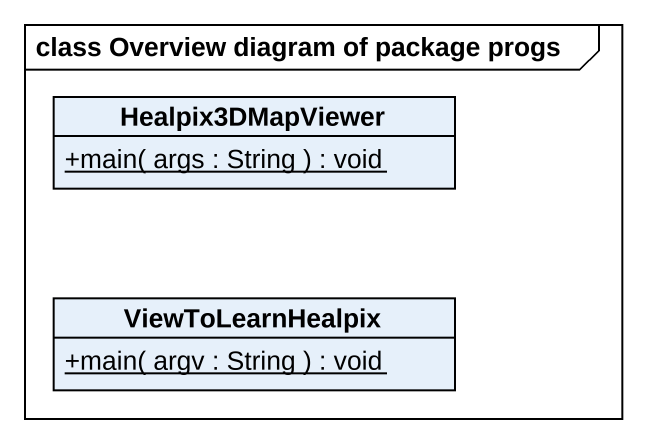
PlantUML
@startuml
mainframe class Overview diagram of package progs
hide circle
hide empty members
skinparam classAttributeIconSize 0
class Healpix3DMapViewer {
  {static} +main( args : String ) : void
}
class ViewToLearnHealpix {
  {static} +main( argv : String ) : void
}
@enduml
